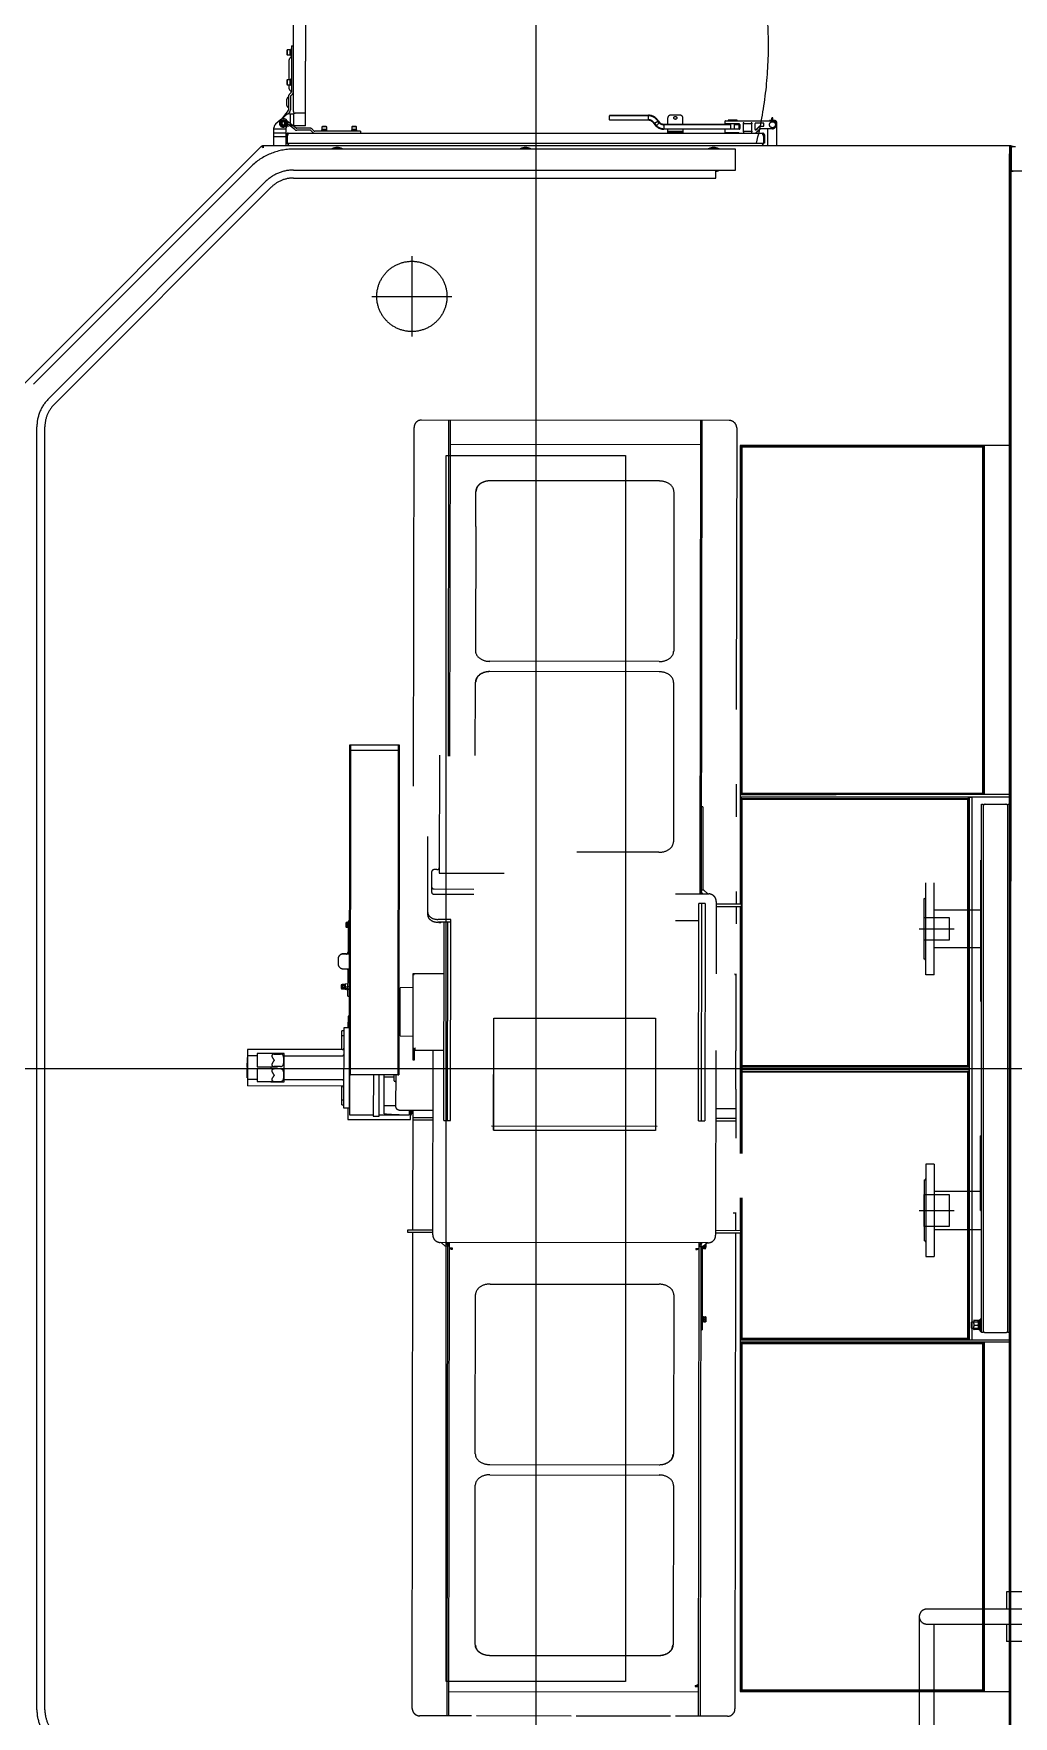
# Model space of a CAD drawing. Extents: x -681219 to -550379, y -242630 to -158199.
# Drawn here: x -584927 to -582959, y -209017 to -205640 of the extents above; entities that cross this region are included whole.
import ezdxf
from ezdxf.lldxf.tags import DXFTag

# ---------------------------------------------------------------- set-up
doc = ezdxf.new("R2010")
doc.units = 0
doc.header["$LTSCALE"] = 1000
doc.linetypes.add('DASHED2', pattern=[9.525, 6.35, -3.175])
doc.layers.get('0').update_dxf_attribs({"linetype": 'CONTINUOUS'})
doc.layers.add('center', color=253, linetype='CENTER2')
doc.layers.add('interface', color=251, linetype='DASHED2')
doc.layers.add('future', color=4, linetype='DASHED2', lineweight=0)
tags = doc.linetypes.add('CENTER2', pattern=[28.575, 19.05, -3.175, 3.175, -3.175]).pattern_tags.tags
tags[10:11] = [DXFTag(74, 4), DXFTag(75, 0), DXFTag(340, '0'), DXFTag(46, 0.0), DXFTag(50, 0.0), DXFTag(44, 0.0), DXFTag(45, 0.0)]
tags[8:9] = [DXFTag(74, 4), DXFTag(75, 0), DXFTag(340, '0'), DXFTag(46, 0.0), DXFTag(50, 0.0), DXFTag(44, 0.0), DXFTag(45, 0.0)]
tags[6:7] = [DXFTag(74, 4), DXFTag(75, 0), DXFTag(340, '0'), DXFTag(46, 0.0), DXFTag(50, 0.0), DXFTag(44, 0.0), DXFTag(45, 0.0)]
tags[4:5] = [DXFTag(74, 4), DXFTag(75, 0), DXFTag(340, '0'), DXFTag(46, 0.0), DXFTag(50, 0.0), DXFTag(44, 0.0), DXFTag(45, 0.0)]

# ---------------------------------------------------------------- blocks, each defined once
blk = doc.blocks.new('GZDH002B0002XY_A_GZDH2200×2-8_V_1', base_point=(8943.5, 57016.5))
at = {"color": 0, "linetype": 'ByBlock', "lineweight": -2}
for p, q in [((8430.5, 58919.7), (8420.8, 58911)), ((9092, 58929), (9091, 58928)), ((9091, 58920), (9091, 58928)), ((9169.4, 58928), (9091, 58928)), ((9091, 58920), (9169.4, 58920)), ((9092, 58919), (9091, 58920)), ((9092, 58929), (9169.4, 58929)), ((9169.4, 58919), (9092, 58919)), ((9169.4, 58920), (9169.4, 58928)), ((9208.5, 58911), (9208.5, 58924)), ((9233.5, 58929), (9213.5, 58929)), ((9238.5, 58911), (9238.5, 58924)), ((9324, 58918), (9418.5, 58918)), ((9329.6, 58919), (9329.6, 58918.5)), ((9347.5, 58919), (9329.6, 58919)), ((9329.6, 58918.5), (9330.1, 58918)), ((9347.5, 58918.5), (9329.6, 58918.5)), ((9346.9, 58918), (9347.5, 58918.5)), ((9347.5, 58918.5), (9347.5, 58919)), ((9422.5, 58918.5), (9414.5, 58918.5)), ((9417.4, 58920), (9417.4, 58923)), ((9417.4, 58918.5), (9417.4, 58919.9)), ((9419.6, 58920), (9419.6, 58923)), ((9419.6, 58919.9), (9419.6, 58920)), ((9419.6, 58919.9), (9419.6, 58920)), ((9419.6, 58919.9), (9419.6, 58918.5)), ((8417.5, 58868), (8417.5, 58903.6)), ((8417.5, 58902), (8441.5, 58902)), ((8417.5, 58894), (8441.5, 58894)), ((8417.5, 58886.5), (8441.5, 58886.5)), ((8434.8, 58916), (8433.1, 58913)), ((8433.1, 58913), (8434.8, 58910)), ((8436.5, 58916.5), (8433.5, 58914.7)), ((8433.5, 58914.7), (8433.5, 58911.3)), ((8433.5, 58911.3), (8436.5, 58909.6)), ((8438.2, 58916), (8434.8, 58916)), ((8434.8, 58910), (8438.2, 58910)), ((8439.5, 58914.7), (8436.5, 58916.5)), ((8436.5, 58909.6), (8439.5, 58911.3)), ((8440, 58913), (8438.2, 58916)), ((8438.2, 58910), (8440, 58913)), ((8439.5, 58911.3), (8439.5, 58914.7)), ((8441.5, 58902), (8444.8, 58909.4)), ((8441.5, 58902), (8441.5, 58868)), ((8442.5, 58889.5), (8444, 58889.5)), ((8442.5, 58873), (8442.5, 58889.5)), ((8444, 58873), (8444, 58889.5)), ((8446, 58889.5), (8444, 58889.5)), ((8444, 58889.5), (8444, 58873)), ((8462, 58903.4), (8444.7, 58916.8)), ((8459.5, 58900.3), (8445.3, 58911.2)), ((8446, 58893), (9399, 58893)), ((8446, 58889.5), (8446, 58893)), ((8490, 58903), (8463.2, 58903)), ((8490, 58899), (8463.2, 58899)), ((8495.1, 58894.8), (8491.4, 58898.4)), ((8495.1, 58894.8), (8491.4, 58898.4)), ((8497.9, 58897.6), (8494.3, 58901.3)), ((8497.9, 58897.6), (8494.3, 58901.3)), ((8591.5, 58897), (8499.3, 58897)), ((8524.6, 58898.6), (8512.6, 58898.6)), ((8512.6, 58898.6), (8512.6, 58897)), ((8514.7, 58906.2), (8513.6, 58905.6)), ((8513.6, 58905.6), (8513.6, 58900.2)), ((8523.6, 58905.6), (8513.6, 58905.6)), ((8523.6, 58900.2), (8513.6, 58900.2)), ((8514, 58900.2), (8514, 58900)), ((8522.6, 58906.2), (8514.7, 58906.2)), ((8523.6, 58905.6), (8522.6, 58906.2)), ((8523.3, 58898.6), (8523.3, 58900.2)), ((8523.6, 58900.2), (8523.6, 58905.6)), ((8524.6, 58897), (8524.6, 58898.6)), ((8572.6, 58898.6), (8572.6, 58897)), ((8584.6, 58898.6), (8572.6, 58898.6)), ((8574.7, 58906.2), (8573.6, 58905.6)), ((8573.6, 58905.6), (8573.6, 58900.2)), ((8583.6, 58905.6), (8573.6, 58905.6)), ((8583.6, 58900.2), (8573.6, 58900.2)), ((8574, 58900.2), (8574, 58900)), ((8582.6, 58906.2), (8574.7, 58906.2)), ((8583.6, 58905.6), (8582.6, 58906.2)), ((8583.3, 58898.6), (8583.3, 58900.2)), ((8583.6, 58900.2), (8583.6, 58905.6)), ((8584.6, 58897), (8584.6, 58898.6)), ((8591.5, 58897), (8591.5, 58893)), ((9181.5, 58913), (9180.7, 58912.5)), ((9185, 58907.1), (9180.7, 58912.5)), ((9181.5, 58913), (9188.5, 58917)), ((9181.5, 58913), (9185.7, 58907.8)), ((9185.7, 58907.8), (9185, 58907.1)), ((9185.7, 58907.8), (9185, 58907.1)), ((9191.1, 58913.7), (9185.7, 58907.8)), ((9191.1, 58913.7), (9188.5, 58917)), ((9189.3, 58917.5), (9191.8, 58914.4)), ((9200.6, 58910), (9200.6, 58911)), ((9200.6, 58911), (9334.5, 58911)), ((9200.6, 58910), (9200.6, 58902)), ((9334.5, 58910), (9200.6, 58910)), ((9200.6, 58902), (9334.5, 58902)), ((9200.6, 58902), (9200.6, 58901)), ((9351.5, 58901), (9200.6, 58901)), ((9208.5, 58893), (9208.5, 58901)), ((9208.5, 58896), (9238.5, 58896)), ((9209.9, 58897), (9209.9, 58896.8)), ((9209.9, 58897), (9237.1, 58897)), ((9209.9, 58896.8), (9210.7, 58896)), ((9209.9, 58896.8), (9237.1, 58896.8)), ((9220.3, 58896), (9221.1, 58896.8)), ((9221.1, 58896.8), (9221.1, 58897)), ((9225.9, 58897), (9225.9, 58896.8)), ((9225.9, 58896.8), (9226.7, 58896)), ((9236.3, 58896), (9237.1, 58896.8)), ((9237.1, 58896.8), (9237.1, 58897)), ((9238.5, 58901), (9238.5, 58893)), ((9323.5, 58912), (9323.5, 58917.5)), ((9323.5, 58894.5), (9323.5, 58900.5)), ((9351.5, 58911.5), (9324, 58911.5)), ((9348.4, 58894), (9324, 58894)), ((9334.5, 58911.5), (9334.5, 58901)), ((9342.5, 58901), (9342.5, 58911.5)), ((9342.5, 58911), (9350, 58911)), ((9351, 58910), (9342.5, 58910)), ((9342.5, 58902), (9351, 58902)), ((9351, 58910), (9350, 58911)), ((9351, 58902), (9350, 58901)), ((9351, 58910), (9351, 58902)), ((9353.5, 58903), (9353.5, 58909.5)), ((9359.5, 58913), (9359.5, 58912)), ((9359.5, 58897), (9359.5, 58896)), ((9361, 58913.5), (9360, 58913.5)), ((9360, 58911.5), (9360.5, 58911.5)), ((9360, 58895.5), (9361, 58895.5)), ((9360.5, 58912.5), (9376.5, 58912.5)), ((9360.5, 58896.5), (9360.5, 58912.5)), ((9376.5, 58896.5), (9360.5, 58896.5)), ((9377, 58913.5), (9376, 58913.5)), ((9376, 58895.5), (9377, 58895.5)), ((9376.5, 58912.5), (9376.5, 58896.5)), ((9377, 58911.5), (9377.5, 58911.5)), ((9377.5, 58911.5), (9377.5, 58913)), ((9377.5, 58896), (9377.5, 58897)), ((9383.5, 58912), (9383.5, 58900.5)), ((9400.5, 58913), (9384.5, 58913)), ((9384.8, 58893), (9392.7, 58900.9)), ((9384.8, 58893), (9392.7, 58900.9)), ((9385.2, 58899.8), (9392.2, 58906.7)), ((9393.1, 58900.6), (9385.5, 58893)), ((9392.5, 58906.4), (9385.6, 58899.4)), ((9392.9, 58907), (9400.5, 58907)), ((9418.5, 58902), (9396.6, 58902)), ((9399, 58889.5), (9399, 58893)), ((9401, 58889.5), (9399, 58889.5)), ((9401, 58889.5), (9401, 58873)), ((9402.5, 58889.5), (9401, 58889.5)), ((9401, 58873), (9401, 58889.5)), ((9401.5, 58908), (9401.5, 58912)), ((9402.5, 58889.5), (9402.5, 58873)), ((9409.5, 58868), (9409.5, 58902)), ((9427.5, 58868), (9427.5, 58913.5)), ((7893.1, 58367.4), (8393.1, 58867.4)), ((7893.8, 58368.2), (8393.1, 58867.4)), ((8395.6, 58863.4), (8392.3, 58866.7)), ((8395.6, 58863.4), (8392.3, 58866.7)), ((8394.5, 58866), (8393.1, 58867.4)), ((8393.5, 58865.5), (8394, 58866)), ((8393.7, 58865.3), (8394.5, 58866)), ((8394.5, 58868), (9897.6, 58868)), ((8394.5, 58868), (8394.5, 58866)), ((8394.5, 58866), (8395.6, 58866)), ((8395.6, 58868), (8395.6, 58863.4)), ((8442.5, 58873), (8444, 58873)), ((8444, 58873), (9401, 58873)), ((8444.8, 58871.5), (8447.5, 58868)), ((9344.6, 58861), (8456.6, 58861)), ((8539.2, 58863.4), (8549.8, 58863.4)), ((8917.2, 58863.4), (8927.8, 58863.4)), ((9295.2, 58863.4), (9305.8, 58863.4)), ((9344.6, 58819), (9344.6, 58861)), ((9400.2, 58871.5), (9397.5, 58868)), ((9402.5, 58873), (9401, 58873)), ((9894.5, 58868), (9894.5, 58266.5)), ((9894.5, 57551.5), (9894.6, 58851.5)), ((9894.6, 58851.5), (9897.6, 58851.5)), ((9897.5, 58821), (9897.5, 58862)), ((9897.6, 58816.5), (9897.6, 58868)), ((9897.6, 58862), (9897.6, 58821)), ((9900.6, 58866.5), (9906.6, 58866.5)), ((8371.1, 58825.6), (7934.9, 58389.5)), ((8371.1, 58825.6), (7934.9, 58389.5)), ((8456.6, 58819), (9344.6, 58819)), ((9304.6, 58803), (9304.6, 58819)), ((7964.6, 58359.8), (8400.8, 58795.9)), ((7964.6, 58359.8), (8400.8, 58795.9)), ((7976, 58348.5), (8412.1, 58784.6)), ((7976, 58348.5), (8412.1, 58784.6)), ((8456.6, 58803), (9304.6, 58803)), ((9897.5, 58816.5), (9894.5, 58816.5)), ((9897.4, 55966.5), (9897.6, 58816.5)), ((9897.5, 55216.5), (9897.5, 58816.5)), ((10097.6, 58816.5), (9897.6, 58816.5)), ((9331.9, 58316.5), (8713.9, 58317.4)), ((8767.9, 57642.7), (8768.9, 58317.3)), ((8770.9, 57642.7), (8771.9, 58317.3)), ((9273.9, 58316.6), (9272.5, 57366.6)), ((9276.9, 58316.6), (9275.5, 57373.8)), ((7941.5, 55729.1), (7941.5, 58303.9)), ((7957.5, 55729.1), (7957.5, 58303.9)), ((8697.8, 57582.8), (8698.8, 58302.4)), ((9346.8, 58301.5), (9346, 57736.5)), ((8771.8, 58269.3), (9273.8, 58268.6)), ((9894.5, 58266.5), (9353.5, 58266.5)), ((9353.5, 58266.5), (9353.5, 57706)), ((9355, 57617), (9355, 58263)), ((9357, 58263), (9355.6, 58264.4)), ((9357, 58263), (9355.6, 58264.4)), ((9357, 58265), (9841, 58265)), ((9357, 58263), (9357, 57617)), ((9841, 58263), (9357, 58263)), ((9842.4, 58264.4), (9841, 58263)), ((9842.4, 58264.4), (9841, 58263)), ((9841, 57569), (9841, 58263)), ((9843, 58263), (9843, 57569)), ((9844, 58266.5), (9844, 57566)), ((9894, 58266.5), (9894, 55766.5)), ((9191.7, 58195.2), (8851.7, 58195.7)), ((8822.6, 58103.6), (8822.7, 58174.3)), ((9220.7, 58173.7), (9220.2, 57853.9)), ((8822.6, 58103.6), (8822.2, 57854.5)), ((9191.1, 57812.5), (8851.1, 57813)), ((9191.2, 57832.8), (8851.2, 57833.3)), ((8821.9, 57644.6), (8822.1, 57791.6)), ((9220.1, 57791), (9219.7, 57471.2)), ((9353.5, 57706), (9353.5, 57402)), ((8569, 57003.8), (8569.9, 57665.7)), ((8569.9, 57665.7), (8571.9, 57665.7)), ((8569.9, 57644.6), (8571.9, 57644.6)), ((8571, 57003.8), (8571.9, 57665.7)), ((8571.9, 57665.4), (8571.9, 57665.4)), ((8666.9, 57665.3), (8571.9, 57665.4)), ((8571.9, 57655.2), (8666.9, 57655)), ((8666.9, 57665.6), (8666, 57003.7)), ((8666.9, 57665.6), (8668.9, 57665.6)), ((8666.9, 57665.2), (8666.9, 57665.3)), ((8666.9, 57644.5), (8668.9, 57644.5)), ((8668.9, 57665.6), (8668, 57003.7)), ((8749.9, 57644.7), (8749.6, 57408.3)), ((9355, 57569), (9355, 57617)), ((9357, 57617), (9357, 57569)), ((9345.8, 57586.5), (9345.7, 57521.5)), ((9357, 57569), (9355.6, 57567.6)), ((9357, 57569), (9546.8, 57569)), ((9546.8, 57569), (9841, 57569)), ((9842.4, 57567.6), (9841, 57569)), ((8569.8, 57561.1), (8571.8, 57561.1)), ((8666.8, 57561), (8668.8, 57561)), ((9278.8, 57541.6), (9275.8, 57541.6)), ((9278.8, 57541.6), (9278.5, 57374.1)), ((9353.5, 57566), (9546.8, 57566)), ((9457.8, 57561), (9353.5, 57561)), ((9355, 57402), (9355, 57556)), ((9355.6, 57557.4), (9357, 57556)), ((9457.8, 57567), (9357, 57567)), ((9357, 57558), (9546.8, 57558)), ((9457.8, 57556), (9357, 57556)), ((9357, 57556), (9357, 57402)), ((9841, 57567), (9457.8, 57567)), ((9894, 57561), (9457.8, 57561)), ((9811, 57556), (9457.8, 57556)), ((9894, 57566), (9546.8, 57566)), ((9546.8, 57558), (9811, 57558)), ((9812.4, 57557.4), (9811, 57556)), ((9811, 57022), (9811, 57556)), ((9813, 57556), (9813, 57022)), ((9814, 56472), (9814, 57561)), ((9814, 57561), (9819, 57561)), ((9819, 57561), (9819, 56472)), ((9838.4, 56486.5), (9838.5, 57546.5)), ((9838.5, 57546.5), (9841.5, 57546.5)), ((9841.5, 57546.5), (9841.4, 56486.5)), ((9846, 57546.5), (9887, 57546.5)), ((9891.5, 57546.5), (9897.5, 57546.5)), ((9891.5, 57536.5), (9891.5, 57546.5)), ((9891.5, 57159.6), (9891.5, 57536.5)), ((9894, 57566), (9894, 57561)), ((9897.5, 57551.5), (9894.5, 57551.5)), ((9894.5, 57172.3), (9894.5, 57546.5)), ((9894.5, 57160.8), (9894.5, 57546.5)), ((8726.4, 57324), (8726.7, 57481.8)), ((9190.6, 57450.1), (9025.4, 57450.3)), ((9836.5, 57434.5), (9836.5, 57151.5)), ((8734.5, 57369.4), (8734.6, 57411.8)), ((8744.6, 57415.4), (8739.6, 57415.4)), ((8749.6, 57408.3), (8761, 57408.3)), ((8761, 57408.3), (8871, 57408.1)), ((8871, 57408.1), (8879.6, 57408.1)), ((9353.5, 57402), (9353.5, 57346.5)), ((9355, 57346.5), (9355, 57402)), ((9357, 57402), (9357, 56972)), ((8739.5, 57376.5), (8819, 57376.4)), ((8739.5, 57365.9), (8819, 57365.8)), ((9224, 57366.7), (9290.5, 57366.6)), ((9272.5, 57373.8), (9275.5, 57373.8)), ((9280.5, 57374.1), (9275.5, 57374.1)), ((9288.9, 57366.6), (9280.5, 57374.1)), ((9345.5, 57371.5), (9345.5, 57346.5)), ((9726.5, 57204), (9726.5, 57389)), ((9743.5, 57204), (9743.5, 57389)), ((9269.9, 56911.1), (9270.5, 57347.1)), ((9283.5, 57347.1), (9270.5, 57347.1)), ((9275.9, 56911.1), (9276.5, 57347.1)), ((9283.5, 57347.1), (9282.9, 56911.1)), ((9305.5, 57351.6), (9305.3, 57206.1)), ((9305.5, 57351.7), (9305.5, 57351.7)), ((9305.5, 57351.7), (9305.5, 57351.7)), ((9305.5, 57346.6), (9355.5, 57346.5)), ((9305.5, 57341.6), (9355.5, 57341.5)), ((9345.5, 57341.5), (9345.4, 57306.5)), ((9353.5, 57341.5), (9353.5, 57276)), ((9355, 56972), (9355, 57341.5)), ((9355.5, 57346.5), (9355.5, 57341.5)), ((9723.5, 57235.5), (9723.5, 57357.5)), ((9743.5, 57334.6), (9836.5, 57334.6)), ((8562.4, 57299.6), (8562.4, 57309)), ((8565.9, 57309.4), (8562.8, 57309.4)), ((8565.9, 57309), (8562.8, 57309)), ((8565.9, 57304.1), (8562.8, 57304.1)), ((8565.9, 57299.5), (8562.8, 57299.5)), ((8565.9, 57299.5), (8565.9, 57309.4)), ((8566.4, 57311.8), (8566.3, 57250.5)), ((8569.4, 57311.8), (8566.4, 57311.8)), ((8772.4, 57315.4), (8746.4, 57315.5)), ((8772.4, 57309.8), (8746.4, 57309.8)), ((8758.9, 56911.8), (8759.4, 57309.8)), ((8765.9, 56911.8), (8766.4, 57309.8)), ((8771.9, 56911.8), (8772.4, 57315.4)), ((9223.9, 57313.2), (9270.4, 57313.1)), ((9838.5, 57301.5), (9836.5, 57301.5)), ((9353.5, 57276), (9353.5, 56846)), ((8546.3, 57236.2), (8546.3, 57226.4)), ((8563.3, 57246.2), (8556.3, 57246.2)), ((8563.3, 57246), (8556.3, 57246)), ((8563.3, 57246.2), (8563.3, 57246)), ((8563.3, 57246.2), (8563.3, 57246)), ((8565.5, 57246.4), (8566.3, 57250.5)), ((8565.5, 57246.4), (8567.7, 57246.3)), ((8566.3, 57250.5), (8569.3, 57250.5)), ((9836.5, 57258.5), (9743.5, 57258.5)), ((8556.3, 57216.4), (8563.3, 57216.4)), ((8566.3, 57212.6), (8565.5, 57216.5)), ((8566.2, 57161.4), (8566.3, 57212.6)), ((8566.3, 57212.6), (8569.3, 57212.6)), ((8697.1, 57052.9), (8697.3, 57206.9)), ((8697.3, 57206.9), (8699.3, 57206.9)), ((8697.3, 57204.9), (8699.3, 57204.9)), ((8699.3, 57206.9), (8759.3, 57206.8)), ((8699.3, 57204.9), (8699.3, 57206.9)), ((8699.3, 57206.6), (8699.3, 57206.9)), ((9343.3, 57205.7), (9343.3, 57206)), ((9345.3, 57204), (9343.3, 57204)), ((9345.3, 57206), (9345.1, 57052)), ((9743.5, 57204), (9726.5, 57204)), ((8552.2, 57183.7), (8552.2, 57181.2)), ((8552.2, 57179.5), (8552.2, 57177)), ((8558.2, 57182.6), (8555.9, 57182.8)), ((8555.9, 57180.4), (8558.2, 57180.5)), ((8560.7, 57185.4), (8560.2, 57184.8)), ((8560.2, 57184.8), (8560.2, 57180.9)), ((8560.2, 57176.2), (8560.2, 57175.8)), ((8560.2, 57175.8), (8560.7, 57175.3)), ((8565.8, 57186.3), (8560.7, 57185.4)), ((8560.7, 57185.4), (8560.7, 57180.9)), ((8560.7, 57175.3), (8560.7, 57176.3)), ((8560.7, 57175.3), (8565.7, 57174.4)), ((8565.7, 57180.2), (8561.5, 57179)), ((8561.5, 57176.5), (8565.7, 57177.8)), ((8565.7, 57181.4), (8565.8, 57186.3)), ((8565.8, 57180.3), (8565.7, 57180.2)), ((8565.7, 57177.8), (8565.8, 57177.8)), ((8565.7, 57177.1), (8565.7, 57174.4)), ((8565.8, 57182.9), (8566.2, 57182.5)), ((8566.2, 57180.5), (8565.8, 57180.4)), ((8566.2, 57180.2), (8565.8, 57180.3)), ((8565.8, 57177.8), (8566.2, 57178.2)), ((8671.1, 57082), (8671.2, 57178)), ((8697.2, 57178.8), (8671.2, 57178)), ((8566.2, 57161.4), (8569.2, 57161.4)), ((8671.2, 57161.4), (8668.2, 57161.4)), ((9836.5, 57151.5), (9838.5, 57151.5)), ((9891.4, 56486.5), (9891.5, 57159.6)), ((9894.4, 56486.5), (9894.5, 57160.8)), ((8557.7, 57097.6), (8557.5, 56937.6)), ((8569.1, 57097.6), (8557.7, 57097.6)), ((8566.3, 57121.1), (8566.2, 57097.6)), ((8569.2, 57121.1), (8566.3, 57121.1)), ((8668.1, 57098.6), (8670.3, 57098.6)), ((8858.7, 56892.6), (8859, 57117.6)), ((8557.7, 57092.1), (8553.7, 57092.1)), ((8553.7, 57054.1), (8553.7, 57092.1)), ((8557.7, 57081.5), (8553.7, 57081.5)), ((8569.1, 57084.7), (8571.1, 57084.7)), ((8666.1, 57084.5), (8668.1, 57084.5)), ((8671.1, 57082), (8697.1, 57081.1)), ((8363.5, 57038.4), (8364.5, 57038.4)), ((8363.5, 57038.4), (8363.5, 57028.8)), ((8363.5, 57038.1), (8364.5, 57038.1)), ((8363.5, 57029.2), (8364.5, 57029.2)), ((8363.5, 57028.8), (8364.5, 57028.8)), ((8363.5, 57027.9), (8364.5, 57027.9)), ((8363.5, 57019.5), (8363.5, 57027.9)), ((8364.6, 57054.4), (8364.5, 56981.4)), ((8384, 57041.9), (8364.5, 57041.9)), ((8554.7, 57054.1), (8364.6, 57054.4)), ((8438, 57046.3), (8384, 57046.4)), ((8384, 57046.4), (8384, 57019.4)), ((8418, 57045.3), (8431, 57045.3)), ((8424.5, 57045.3), (8424.5, 57046.3)), ((8437, 57039.3), (8437, 57026.3)), ((8438, 56989.3), (8438, 57046.3)), ((8438, 57041.8), (8554.6, 57041.6)), ((8697, 57032.9), (8697.1, 57052.9)), ((8699, 57032.9), (8697, 57032.9)), ((8697.1, 57054.9), (8699.1, 57054.9)), ((8697.1, 57052.9), (8699.1, 57052.9)), ((8699.1, 57054.9), (8699, 57032.9)), ((8699.1, 57053.3), (8699.1, 57052.9)), ((8699.1, 57052.9), (8759.1, 57052.8)), ((8701.7, 57057.5), (8699.7, 57055.6)), ((8699.7, 57055.6), (8701.7, 57057.5)), ((8736.5, 56682.4), (8737.1, 57052.9)), ((9305.1, 57052.1), (9304.5, 56681.6)), ((9344.9, 56974.6), (9345, 57052)), ((8364.5, 57019.5), (8363.5, 57019.5)), ((8364.5, 57018.6), (8363.5, 57018.6)), ((8363.5, 56997.5), (8363.5, 57018.6)), ((8364.5, 57014.1), (8363.5, 57014.1)), ((8364.5, 57012.4), (8363.5, 57012.4)), ((8364.5, 57009.7), (8363.5, 57009.7)), ((8363.5, 57006.5), (8364.5, 57006.5)), ((8364.5, 57003.7), (8363.5, 57003.7)), ((8364.5, 57002), (8363.5, 57002)), ((8364.5, 56997.5), (8363.5, 56997.5)), ((8384, 56993.9), (8364.5, 56993.9)), ((8384, 57019.4), (8424.5, 57019.3)), ((8384, 57015.4), (8384, 56990.4)), ((8431, 57015.3), (8384, 57015.4)), ((8411, 57019.3), (8411, 57015.3)), ((8431, 57020.3), (8418, 57020.3)), ((8424.5, 57020.3), (8424.5, 57019.3)), ((8437, 57009.3), (8437, 56996.3)), ((8554.6, 56993.6), (8438, 56993.8)), ((8569, 57003.8), (8568.9, 56937.6)), ((8569, 56937.6), (8569.1, 57003.8)), ((8569, 57003.8), (8571, 57003.8)), ((8569.1, 57003.8), (8569, 56923.6)), ((8571, 57004.1), (8666, 57004)), ((8617.1, 57004.1), (8617, 56920.5)), ((8629, 56920.5), (8629.1, 57004)), ((8639, 56925.5), (8639.1, 57004)), ((8658.1, 56998.9), (8639.1, 56998.9)), ((8658.1, 57004), (8658.1, 56993.5)), ((8662, 57004), (8661.9, 56939.7)), ((8666, 57003.7), (8668, 57003.7)), ((9357, 57022), (9811, 57022)), ((9811, 57020), (9357, 57020)), ((9814, 57019), (9357, 57019)), ((9814, 57014), (9357, 57014)), ((9357, 57011), (9811, 57011)), ((9811, 57009), (9357, 57009)), ((9811, 57022), (9812.4, 57020.6)), ((9811, 57022), (9812.4, 57020.6)), ((9812.4, 57010.4), (9811, 57009)), ((9811, 56475), (9811, 57009)), ((9813, 57009), (9813, 56475)), ((8554.6, 56981.1), (8364.5, 56981.4)), ((8384, 56990.4), (8431, 56990.3)), ((8411, 56990.3), (8411, 56989.3)), ((8411, 56989.3), (8438, 56989.3)), ((8553.5, 56943.1), (8553.6, 56981.1)), ((8661.1, 56990.5), (8662, 56990.5)), ((9344.9, 56974.6), (9344.8, 56876.5)), ((9355, 56846), (9355, 56972)), ((9357, 56972), (9357, 56846)), ((8553.5, 56953.7), (8557.5, 56953.7)), ((8553.5, 56943.1), (8557.5, 56943.1)), ((8557.5, 56937.6), (8568.9, 56937.6)), ((8566, 56937.6), (8566, 56914.1)), ((8569, 56937.6), (8569, 56937.6)), ((8661.9, 56941.6), (8639, 56941.6)), ((8671.9, 56932.6), (8736.9, 56932.5)), ((8689, 56932.6), (8689, 56923.4)), ((8692, 56913.9), (8692, 56932.6)), ((8694, 56932.6), (8694, 56925.4)), ((8696.5, 56692.4), (8696.9, 56932.6)), ((9344.9, 56935.4), (9304.9, 56935.4)), ((8566, 56914.1), (8692, 56913.9)), ((8569, 56923.6), (8617, 56923.5)), ((8617, 56920.5), (8629, 56920.5)), ((8629, 56923.5), (8689, 56923.4)), ((8736.9, 56917.4), (8696.9, 56917.4)), ((8736.9, 56912.4), (8696.9, 56912.4)), ((8758.9, 56911.8), (8771.9, 56911.8)), ((9187.3, 56899.9), (8854.3, 56900.3)), ((9183.7, 56892.2), (8858.7, 56892.6)), ((9269.9, 56911.1), (9282.9, 56911.1)), ((9304.9, 56916.6), (9344.9, 56916.5)), ((9304.9, 56911.6), (9344.9, 56911.5)), ((9836.5, 56731.5), (9836.5, 56881.5)), ((9838.5, 56881.5), (9836.5, 56881.5)), ((9723.5, 56792.5), (9723.5, 56670.5)), ((9726.5, 56824), (9726.5, 56639)), ((9743.5, 56824), (9726.5, 56824)), ((9743.5, 56824), (9743.5, 56639)), ((9836.5, 56769.6), (9743.5, 56769.6)), ((9339.6, 56726.5), (9345.6, 56726.5)), ((9344.6, 56726.5), (9344.5, 56691.5)), ((9353.5, 56757), (9353.5, 56691.5)), ((9355, 56475), (9355, 56757)), ((9357, 56757), (9357, 56475)), ((9836.5, 56731.5), (9838.5, 56731.5)), ((8686.5, 56687.4), (8686.5, 56692.4)), ((8686.5, 56692.4), (8736.5, 56692.4)), ((9304.5, 56691.6), (9354.5, 56691.5)), ((9354.5, 56691.5), (9354.5, 56686.5)), ((9743.5, 56693.5), (9836.5, 56693.5)), ((8736.5, 56687.4), (8686.5, 56687.4)), ((8695.2, 55732.4), (8696.5, 56687.4)), ((8736.5, 56682.3), (8736.5, 56682.3)), ((8736.5, 56682.3), (8736.5, 56682.3)), ((8736.5, 56682.3), (8736.5, 56682.3)), ((9289.5, 56666.6), (8751.5, 56667.3)), ((8761.5, 56659.8), (8753.1, 56667.3)), ((8766.5, 56659.8), (8761.5, 56659.8)), ((8765.1, 55717.3), (8766.5, 56660.1)), ((8769.5, 56660.1), (8766.5, 56660.1)), ((8769.5, 56667.3), (8768.1, 55717.3)), ((8776.3, 56655.9), (8769.5, 56655.9)), ((8776.3, 56653.7), (8776.3, 56655.9)), ((9270.1, 55716.6), (9271.5, 56666.6)), ((9271.5, 56659.4), (9274.5, 56659.4)), ((9274.5, 56666.6), (9273.1, 55716.6)), ((9279.5, 56659.1), (9274.5, 56659.1)), ((9277.5, 56659.1), (9277.3, 56491.6)), ((9279.1, 56659.1), (9279.1, 56654.2)), ((9287.9, 56666.6), (9279.5, 56659.1)), ((9280.7, 56660.2), (9280.7, 56655.5)), ((9281.2, 56660.6), (9281.2, 56655.4)), ((9281.2, 56660.2), (9284.3, 56660.2)), ((9284.7, 56663.7), (9284.7, 56657.8)), ((9304.5, 56686.6), (9354.5, 56686.5)), ((9304.5, 56681.5), (9304.5, 56681.5)), ((9304.5, 56681.5), (9304.5, 56681.5)), ((9304.5, 56681.5), (9304.5, 56681.5)), ((9344.5, 56686.5), (9343.2, 55731.5)), ((9353.5, 56686.5), (9353.5, 55766.5)), ((9264.7, 56655.2), (9264.7, 56653)), ((9264.7, 56655.2), (9271.5, 56655.2)), ((9277.5, 56654.2), (9279.1, 56654.2)), ((9279.1, 56655.6), (9280.7, 56655.5)), ((9280.7, 56655.7), (9281.2, 56655.7)), ((9281.2, 56655.4), (9284.3, 56655.4)), ((9281.2, 56655.4), (9281.2, 56655.4)), ((9281.2, 56655.4), (9281.2, 56655.4)), ((9281.2, 56655.4), (9284.3, 56655.4)), ((9284.3, 56655.4), (9284.7, 56655.4)), ((9726.5, 56639), (9743.5, 56639)), ((8821.9, 56242.9), (8822.4, 56562.7)), ((8851.4, 56583.8), (9191.4, 56583.3)), ((9220.4, 56562.2), (9219.9, 56242.3)), ((9274.3, 56491.6), (9277.3, 56491.6)), ((9278.9, 56519), (9277.3, 56519)), ((9277.3, 56507), (9278.9, 56507)), ((9278.9, 56519), (9278.9, 56507)), ((9280.5, 56517.6), (9278.9, 56517.6)), ((9278.9, 56508.3), (9280.5, 56508.3)), ((9280.5, 56517.6), (9280.5, 56508.3)), ((9281, 56517.4), (9280.5, 56517.4)), ((9280.5, 56508.5), (9281, 56508.5)), ((9281, 56517.8), (9284.1, 56517.8)), ((9281, 56517.8), (9284.1, 56517.8)), ((9281, 56517.8), (9281, 56517.8)), ((9281, 56517.8), (9281, 56517.8)), ((9281, 56517.8), (9281, 56508.2)), ((9281, 56517.8), (9281, 56517.8)), ((9281, 56513), (9284.1, 56513)), ((9281, 56508.2), (9284, 56508.2)), ((9284.5, 56508.2), (9284, 56508.2)), ((9284.5, 56517.8), (9284.1, 56517.8)), ((9284.5, 56517.8), (9284.5, 56508.2)), ((9818, 56507.5), (9817.4, 56506.9)), ((9817.4, 56506.9), (9817.4, 56496.1)), ((9817.4, 56496.1), (9818, 56495.5)), ((9817.4, 56496.1), (9818, 56495.5)), ((9832.8, 56507.5), (9818, 56507.5)), ((9818, 56507.5), (9818, 56495.5)), ((9818, 56495.5), (9832.8, 56495.5)), ((9822, 56493.2), (9822.4, 56492.5)), ((9832.4, 56492.5), (9822.4, 56492.5)), ((9832.4, 56510.5), (9822.5, 56510.5)), ((9823.3, 56501.5), (9831.6, 56501.5)), ((9832.8, 56509.8), (9832.4, 56510.5)), ((9832.8, 56510.7), (9832.8, 56492.3)), ((9835.9, 56510.7), (9832.8, 56510.7)), ((9832.8, 56492.3), (9835.9, 56492.3)), ((9838.4, 56513.5), (9835.9, 56513.5)), ((9835.9, 56489.5), (9835.9, 56513.5)), ((9835.9, 56489.5), (9838.4, 56489.5)), ((9353.5, 56472), (9894, 56472)), ((9894, 56467), (9353.5, 56467)), ((9355, 55769.5), (9355, 56463.5)), ((9357, 56475), (9355.6, 56473.6)), ((9357, 56475), (9355.6, 56473.6)), ((9355.6, 56464.9), (9357, 56463.5)), ((9357, 56475), (9811, 56475)), ((9811, 56473), (9357, 56473)), ((9357, 56465.5), (9841, 56465.5)), ((9841, 56463.5), (9357, 56463.5)), ((9357, 56463.5), (9357, 55769.5)), ((9811, 56475), (9812.4, 56473.6)), ((9811, 56475), (9812.4, 56473.6)), ((9841.4, 56486.5), (9838.4, 56486.5)), ((9842.4, 56464.9), (9841, 56463.5)), ((9841, 55769.5), (9841, 56463.5)), ((9843, 56463.5), (9843, 55769.5)), ((9844, 56467), (9844, 55766.5)), ((9845.9, 56486.5), (9886.9, 56486.5)), ((9897.4, 56486.5), (9891.4, 56486.5)), ((9894, 56472), (9894, 56467)), ((9894.4, 56481.5), (9897.4, 56481.5)), ((9894.4, 55966.5), (9894.4, 56481.5)), ((8850.9, 56221.4), (9190.9, 56220.9)), ((8850.8, 56201.1), (9190.8, 56200.6)), ((8821.3, 55860.2), (8821.8, 56180)), ((9219.8, 56179.4), (9219.3, 55859.6)), ((9888.4, 55966.5), (9888.4, 55931.5)), ((9935.4, 55966.5), (9888.4, 55966.5)), ((9713.4, 55916.5), (9713.4, 55416.5)), ((9920.4, 55931.5), (9728.4, 55931.5)), ((9728.4, 55901.5), (9920.4, 55901.5)), ((9743.4, 55431.5), (9743.4, 55901.5)), ((9888.4, 55901.5), (9888.4, 55866.5)), ((9935.4, 55866.5), (9888.4, 55866.5)), ((9894.4, 55466.5), (9894.4, 55866.5)), ((9897.4, 55466.5), (9897.4, 55866.5)), ((8850.3, 55838.7), (9190.3, 55838.2)), ((9263.4, 55778.2), (9263.4, 55776)), ((9263.4, 55778.1), (9270.2, 55778.1)), ((9270.2, 55764.6), (8768.2, 55765.3)), ((9263.4, 55776), (9270.2, 55776)), ((9353.5, 55766.5), (9894.5, 55766.5)), ((9357, 55769.5), (9355.6, 55768.1)), ((9357, 55769.5), (9841, 55769.5)), ((9841, 55767.5), (9357, 55767.5)), ((9841, 55769.5), (9842.4, 55768.1)), ((9894.5, 55766.5), (9894.5, 55165)), ((8814.1, 55717.3), (8710.1, 55717.4)), ((9014.1, 55717), (8824.1, 55717.2)), ((9214.1, 55716.7), (9024.1, 55717)), ((9328.1, 55716.5), (9224.1, 55716.7))]:
    blk.add_line(p, q, dxfattribs=at)
for centre, radius in [((8436.5, 58913), 6.5), ((8436.5, 58913), 5.11), ((9223.5, 58923.8), 3), ((9418.5, 58910), 6)]:
    blk.add_circle(centre, radius, dxfattribs=at)
for centre, radius, start, end in [((8436.5, 58913), 9, 336.2981, 132.0074), ((9169.4, 58906), 23, 29.9999, 89.9908), ((9169.4, 58906), 22, 30, 89.9998), ((9169.4, 58906), 14, 29.9985, 90.0028), ((9169.4, 58906), 13, 30.0011, 89.9766), ((9213.5, 58924), 5, 90, 180), ((9233.5, 58924), 5, 0, 90), ((9324, 58917.5), 0.5, 90, 180), ((9414.5, 58913.5), 5, 90, 115.8419), ((9418.5, 58923), 1.1, 0, 180), ((9418.5, 58910), 8, 270, 90), ((9422.5, 58913.5), 5, 0, 90), ((8427.5, 58903.6), 10, 132.0074, 180), ((8446, 58889.5), 3.5, 90, 180), ((8446, 58889.5), 2, 90, 180), ((8448, 58886.5), 4, 131.4096, 180), ((8463.2, 58905), 6, 232.2731, 270), ((8463.2, 58905), 2, 232.2731, 270), ((8490, 58897), 6, 45, 90), ((8490, 58897), 2, 45, 90), ((8499.3, 58899), 6, 225, 270), ((8499.3, 58899), 2, 225, 270), ((8518.6, 58900), 4.65, 177.1116, 197.0793), ((8518.6, 58898.9), 4.65, 162.9207, 182.8884), ((8578.6, 58898.9), 4.65, 162.9207, 182.8884), ((8578.6, 58900), 4.65, 177.1116, 197.0793), ((9200.6, 58924), 23, 227.4005, 270.012), ((9200.6, 58924), 22, 227.3819, 270), ((9200.6, 58924), 14, 227.3677, 270.0051), ((9200.6, 58924), 13, 227.4142, 269.9999), ((9324, 58912), 0.5, 180, 270), ((9324, 58900.5), 0.5, 90, 180), ((9324, 58894.5), 0.5, 180, 270), ((9348.4, 58889), 5, 53.1301, 90), ((9351.5, 58909.5), 2, 0, 90), ((9351.5, 58903), 2, 270, 0), ((9360, 58913), 0.5, 90, 180), ((9360, 58912), 0.5, 180, 270), ((9360, 58897), 0.5, 90, 180), ((9360, 58896), 0.5, 180, 270), ((9360, 58898), 0.5, 270, 0), ((9361, 58913), 0.5, 0, 90), ((9361, 58896), 0.5, 270, 0), ((9362, 58913), 0.5, 180, 270), ((9362, 58896), 0.5, 90, 180), ((9375, 58913), 0.5, 270, 0), ((9375, 58896), 0.5, 0, 90), ((9376, 58913), 0.5, 90, 180), ((9376, 58896), 0.5, 180, 270), ((9377, 58911), 0.5, 90, 180), ((9377, 58898), 0.5, 180, 270), ((9377, 58913), 0.5, 0, 90), ((9377, 58897), 0.5, 0, 90), ((9377, 58896), 0.5, 270, 0), ((9384.5, 58912), 1, 90, 180), ((9384.5, 58900.5), 1, 180, 315), ((9392.9, 58906), 1, 90, 135), ((9396.6, 58897), 5, 90, 135), ((9399, 58889.5), 3.5, 0, 90), ((9399, 58889.5), 2, 0, 90), ((9397, 58886.5), 4, 0, 48.5904), ((9400.5, 58912), 1, 0, 90), ((9400.5, 58908), 1, 270, 0), ((9418.5, 58910), 7.5, 270, 90), ((8456.6, 58740), 121, 90, 135), ((8448, 58874), 4, 180, 217.2538), ((8544.5, 58840), 24, 102.8386, 118.955), ((8544.5, 58847), 17.3, 72.0493, 107.9507), ((8544.5, 58840), 24, 61.045, 77.1614), ((8922.5, 58840), 24, 102.8386, 118.955), ((8922.5, 58847), 17.3, 72.0493, 107.9507), ((8922.5, 58840), 24, 61.045, 77.1614), ((9300.5, 58840), 24, 102.8386, 118.955), ((9300.5, 58847), 17.3, 72.0493, 107.9507), ((9300.5, 58840), 24, 61.045, 77.1614), ((9397, 58874), 4, 322.7462, 0), ((9893, 58862), 4.5, 0, 70.7357), ((9902.1, 58862), 4.5, 89.996, 179.996), ((8456.6, 58740), 79, 90, 135), ((9300.5, 58840), 24, 279.8767, 298.955), ((9893, 58821), 4.5, 289.2643, 0), ((9902.1, 58821), 4.5, 179.996, 269.996), ((8456.6, 58740), 63, 90, 135), ((8020.5, 58303.9), 79, 135, 180), ((8020.5, 58303.9), 63, 135, 180), ((8713.8, 58302.4), 15, 89.9181, 179.9181), ((9331.8, 58301.5), 15, 359.9181, 89.9181), ((9357, 58263), 2, 90, 180), ((9841, 58263), 2, 0, 90), ((9357, 57569), 2, 180, 270), ((9841, 57569), 2, 270, 360), ((9357, 57556), 2, 90, 180), ((9811, 57556), 2, 0, 90), ((9846, 57542), 4.5, 89.996, 179.996), ((9887, 57542), 4.5, 359.996, 89.996), ((9290.5, 57351.6), 15, 359.9181, 89.9181), ((9723.5, 57360.5), 3, 270.004, 0.004), ((8569.8, 57306.5), 7.42, 160.4461, 199.3918), ((8568.9, 57301.8), 6.45, 159.008, 200.8265), ((8750.4, 57317.3), 8, 250.2892, 289.5471), ((8561.9, 57270.4), 24.3, 273.4554, 278.6531), ((8561.8, 57303.1), 57.1, 271.573, 275.9778), ((8562.3, 57250.8), 7.05, 320.2482, 357.4483), ((9723.5, 57232.5), 3, 0.004, 90.004), ((8566.8, 57307.7), 91.3, 267.7941, 270.5439), ((8563.3, 57212.3), 5.95, 3.5276, 43.3661), ((8558.3, 57185.3), 4.75, 268.8329, 308.3983), ((8605.4, 55892.9), 1290.5, 92.0046, 92.063), ((8580.1, 57181.6), 14.4, 180.5545, 185.1383), ((8523.2, 57104.4), 127.3, 210.7457, 214.2188), ((8523, 56961), 127.3, 145.6175, 149.0906), ((8418, 57039.3), 6, 89.9181, 127.9661), ((8431, 57039.3), 6, 359.9181, 89.9181), ((8554.6, 57044.6), 3, 269.9181, 359.9181), ((8554.7, 57057.1), 3, 269.9181, 359.9181), ((8418, 57009.3), 6, 89.9181, 135.7968), ((8505.5, 57065.3), 107.5, 211.3702, 215.5268), ((8505.3, 56940.1), 107.5, 144.3095, 148.4661), ((8418, 57026.3), 6, 231.8702, 269.9181), ((8431, 57026.3), 6, 269.9181, 359.9181), ((8431, 57009.3), 6, 359.9181, 89.9181), ((8431, 56996.3), 6, 269.9181, 359.9181), ((8554.6, 56990.6), 3, 359.9181, 89.9181), ((8661.1, 56993.5), 3, 179.9181, 269.9181), ((9811, 57022), 2, 270, 360), ((9811, 57009), 2, 0, 90), ((8418, 56996.3), 6, 224.0394, 269.9181), ((8554.5, 56978.1), 3, 359.9181, 89.9181), ((8692, 56925.4), 2, 269.9181, 359.9181), ((9723.5, 56795.5), 3, 269.996, 359.996), ((8751.5, 56682.3), 15, 179.9181, 269.9181), ((9277.7, 56662.6), 6.95, 339.7926, 8.3466), ((9277.2, 56657.7), 7.49, 0.7145, 19.379), ((9277.2, 56657.9), 7.49, 340.4502, 359.1288), ((9289.5, 56681.6), 15, 269.9181, 359.9181), ((9723.5, 56667.5), 3, 359.996, 89.996), ((9277.5, 56510.6), 6.95, 339.7908, 20.0438), ((9277, 56515.3), 7.49, 0.7075, 19.3861), ((9277, 56515.5), 7.49, 340.4573, 359.1218), ((9835.6, 56506), 13.1, 159.9121, 173.3348), ((9835.6, 56506), 13.1, 159.912, 200.0815), ((9835.6, 56497), 13.1, 159.9104, 200.0798), ((9835.6, 56497), 13.1, 186.6252, 200.0799), ((9819.3, 56506), 13.1, 339.9104, 20.0798), ((9819.3, 56506), 13.1, 6.6252, 20.0799), ((9819.3, 56497), 13.1, 339.912, 20.0815), ((9819.3, 56497), 13.1, 339.9121, 353.3348), ((9845.9, 56491), 4.5, 179.996, 269.996), ((9886.9, 56491), 4.5, 269.996, 359.996), ((9357, 56475), 2, 180, 270), ((9357, 56463.5), 2, 90, 180), ((9811, 56475), 2, 270, 360), ((9841, 56463.5), 2, 0, 90), ((9728.4, 55916.5), 15, 89.996, 269.996), ((9357, 55769.5), 2, 180, 270), ((9841, 55769.5), 2, 270, 360), ((8020.5, 55729.1), 79, 180, 225), ((8020.5, 55729.1), 63, 180, 225), ((8710.2, 55732.4), 15, 179.9181, 269.9181), ((9328.2, 55731.5), 15, 269.9181, 359.9181)]:
    blk.add_arc(centre, radius, start, end, dxfattribs=at)
for centre, major_axis, ratio, start_param, end_param in [((9900.6, 58860.5), (0, -6), 0.5, 3.141593, 4.712389), ((9900.6, 58822.5), (0, -6), 0.5, 4.712389, 6.283185), ((8851.7, 58174.3), (-29, 0), 0.728969, 4.712389, 6.283185), ((8851.7, 58175), (28, 0), 0.728969, 1.570796, 3.141593), ((9191.7, 58173.8), (-29, 0), 0.728969, 3.141593, 4.712389), ((8851.2, 57854.4), (29, 0), 0.728969, 3.141593, 4.712389), ((9191.2, 57853.9), (29, 0), 0.728969, 4.712389, 6.283185), ((8851.1, 57791.6), (-29, 0), 0.728969, 4.712389, 6.283185), ((8851.1, 57792.2), (28, 0), 0.728969, 1.570796, 3.141593), ((9191.1, 57791.1), (-29, 0), 0.728969, 3.141593, 4.712389), ((9190.7, 57471.2), (29, 0), 0.728969, 4.712389, 6.283185), ((8739.6, 57411.8), (5, -0.01), 0.707107, 1.570796, 3.141593), ((8744.6, 57418.9), (5, -0.01), 0.707107, 4.712389, 6.283185), ((8739.5, 57380), (-5, 0.01), 0.707107, 0, 1.570796), ((8739.5, 57369.4), (5, -0.01), 0.707107, 3.141593, 4.712389), ((9279.3, 57373.8), (0.01, 7.24), 0.938947, 1.570796, 3.141593), ((9279.3, 57373.8), (0.01, 7.24), 0.524706, 1.570796, 3.141593), ((8746.4, 57329.6), (-20, 0), 0.707107, 0, 1.570796), ((8746.4, 57324), (20, 0), 0.707107, 3.141593, 4.712389), ((8556.3, 57236.2), (-10, 0.01), 0.998014, 4.712389, 6.283185), ((8556.3, 57236), (10, -0.01), 0.998014, 1.570796, 3.141593), ((8556.3, 57226.4), (-10, 0.01), 0.998014, 0, 1.570796), ((8557.2, 57183.7), (5, -0.01), 0.191845, 0.927295, 4.446309), ((8557.2, 57181.2), (5, -0.01), 0.191845, 3.141593, 4.312409), ((8557.2, 57179.5), (5, -0.01), 0.191845, 1.836876, 5.726586), ((8557.2, 57177), (5, -0.01), 0.191845, 3.141593, 5.726586), ((8607.5, 57181.8), (-47.2, -2.5), 0.211033, -0.223127, -0.156199), ((8671.9, 56939.7), (-10, 0.01), 0.707107, 0, 1.570796), ((8733.5, 57017.4), (-208.3, -29.5), 0.427925, 1.040217, 1.247775), ((8762.7, 56660.1), (-0.01, -7.24), 0.524706, 1.570796, 3.141593), ((8762.7, 56660.1), (-0.01, -7.24), 0.938947, 1.570796, 3.141593), ((8776.3, 56658.3), (-6.8, 0.01), 0.684547, 0.55883, 1.570796), ((8776.3, 56658.3), (-3.8, 0.01), 0.684547, 1.249319, 1.570796), ((9278.3, 56659.3), (0.01, 7.24), 0.938947, 0, 1.570796), ((9278.3, 56659.3), (0.01, 7.24), 0.524706, 0, 1.570796), ((9264.7, 56657.6), (6.8, -0.01), 0.684547, 4.712389, 5.724355), ((9264.7, 56657.6), (3.8, -0.01), 0.684547, 4.712389, 5.033867), ((8851.4, 56562.7), (-29, 0), 0.728969, 4.712389, 6.283185), ((9191.4, 56562.2), (-29, 0), 0.728969, 3.141593, 4.712389), ((8850.9, 56242.8), (29, 0), 0.728969, 3.141593, 4.712389), ((9190.9, 56242.4), (29, 0), 0.728969, 4.712389, 6.283185), ((9190.9, 56241.7), (-28, 0), 0.728969, 1.570796, 3.141593), ((8850.8, 56180), (-29, 0), 0.728969, 4.712389, 6.283185), ((9190.8, 56179.5), (-29, 0), 0.728969, 3.141593, 4.712389), ((8850.3, 55860.1), (29, 0), 0.728969, 3.141593, 4.712389), ((8850.3, 55859.4), (-28, 0), 0.728969, 0, 1.570796), ((9190.3, 55859.6), (29, 0), 0.728969, 4.712389, 6.283185), ((9190.3, 55859), (-28, 0), 0.728969, 1.570796, 3.141593), ((9263.4, 55782.9), (6.8, -0.01), 0.684547, 4.712389, 6.283185)]:
    blk.add_ellipse(centre, major_axis=major_axis, ratio=ratio, start_param=start_param, end_param=end_param, dxfattribs=at)
for points, knots in [([(9417.4, 58920), (9417.4, 58920), (9417.4, 58920), (9417.4, 58919.9), (9417.4, 58919.9), (9417.4, 58919.9)], [0, 0, 0, 0, 0.5, 0.5, 1, 1, 1, 1]), ([(9419.6, 58919.9), (9419.6, 58919.7), (9419.5, 58919.5), (9419.1, 58919.2), (9418.8, 58919.2), (9418.2, 58919.2), (9417.9, 58919.2), (9417.5, 58919.5), (9417.4, 58919.7), (9417.4, 58919.9)], [0, 0, 0, 0, 0.25, 0.25, 0.5, 0.5, 0.75, 0.75, 1, 1, 1, 1]), ([(8562.8, 57309.4), (8562.7, 57309.3), (8562.6, 57309.3), (8562.5, 57309.2), (8562.4, 57309.2), (8562.4, 57309.2)], [0, 0, 0, 0, 0.5, 0.5, 1, 1, 1, 1]), ([(8562.4, 57309.2), (8562.4, 57309.2), (8562.5, 57309.1), (8562.6, 57309.1), (8562.7, 57309), (8562.8, 57309)], [0, 0, 0, 0, 0.5, 0.5, 1, 1, 1, 1]), ([(8560.3, 57182.8), (8560.1, 57182.8), (8560, 57182.8), (8559.6, 57182.7), (8559.3, 57182.7), (8558.8, 57182.6), (8558.5, 57182.6), (8558.2, 57182.6)], [0.3686294, 0.3686294, 0.3686294, 0.3686294, 0.5, 0.5, 0.75, 0.75, 1, 1, 1, 1]), ([(8565.7, 57177.1), (8565.7, 57177.2), (8565.7, 57177.2), (8565.7, 57177.3), (8565.7, 57177.4), (8565.8, 57177.5), (8565.8, 57177.6), (8565.8, 57177.6), (8565.8, 57177.7), (8565.8, 57177.8), (8565.8, 57177.8), (8565.8, 57177.8), (8565.8, 57177.8), (8565.8, 57177.8)], [0, 0, 0, 0, 0.071115, 0.146115, 0.225028, 0.307882, 0.3947, 0.485504, 0.580315, 0.679152, 0.782034, 0.888978, 1, 1, 1, 1]), ([(8414.3, 57044), (8414, 57043.8), (8413.8, 57043.5), (8413.5, 57043), (8413.4, 57042.8), (8413.3, 57042.4), (8413.3, 57042.2), (8413.2, 57041.8), (8413.2, 57041.6), (8413.2, 57041.1), (8413.3, 57040.9), (8413.4, 57040.2), (8413.6, 57039.8), (8413.9, 57039.3)], [0, 0, 0, 0, 0.25, 0.25, 0.375, 0.375, 0.5, 0.5, 0.625, 0.625, 0.75, 0.75, 1, 1, 1, 1]), ([(8699.7, 57055.6), (8699.5, 57055.8), (8699.2, 57056), (8698.7, 57056.3), (8698.4, 57056.3), (8697.9, 57056.2), (8697.7, 57056), (8697.5, 57055.6), (8697.4, 57055.3), (8697.4, 57054.9)], [0, 0, 0, 0, 0.25, 0.25, 0.5, 0.5, 0.75, 0.75, 1, 1, 1, 1]), ([(8699.7, 57055.6), (8700, 57055.4), (8700.2, 57055.1), (8700.4, 57054.5), (8700.4, 57054.3), (8700.3, 57053.8), (8700.2, 57053.6), (8699.7, 57053.3), (8699.4, 57053.3), (8699.1, 57053.3)], [0, 0, 0, 0, 0.25, 0.25, 0.5, 0.5, 0.75, 0.75, 1, 1, 1, 1]), ([(8699.4, 57055.9), (8699.4, 57055.8), (8699.3, 57055.7), (8699.3, 57055.5), (8699.3, 57055.3), (8699.3, 57055.1)], [0.6251744, 0.6251744, 0.6251744, 0.6251744, 0.75, 0.75, 1, 1, 1, 1]), ([(8413.7, 57013.5), (8413.5, 57013.3), (8413.3, 57013), (8413.1, 57012.5), (8413.1, 57012.4), (8413, 57012), (8413, 57011.8), (8413, 57011.5), (8413, 57011.3), (8413.1, 57010.9), (8413.1, 57010.7), (8413.3, 57010.1), (8413.4, 57009.7), (8413.7, 57009.3)], [0, 0, 0, 0, 0.25, 0.25, 0.375, 0.375, 0.5, 0.5, 0.625, 0.625, 0.75, 0.75, 1, 1, 1, 1]), ([(8413.7, 56996.3), (8413.4, 56995.9), (8413.3, 56995.5), (8413.1, 56994.9), (8413, 56994.7), (8413, 56994.4), (8413, 56994.2), (8413, 56993.8), (8413, 56993.6), (8413, 56993.3), (8413.1, 56993.1), (8413.3, 56992.7), (8413.4, 56992.4), (8413.7, 56992.1)], [0, 0, 0, 0, 0.25, 0.25, 0.375, 0.375, 0.5, 0.5, 0.625, 0.625, 0.75, 0.75, 1, 1, 1, 1]), ([(8413.9, 57026.3), (8413.6, 57025.9), (8413.4, 57025.4), (8413.3, 57024.7), (8413.2, 57024.5), (8413.2, 57024.1), (8413.2, 57023.9), (8413.2, 57023.5), (8413.3, 57023.2), (8413.4, 57022.9), (8413.4, 57022.7), (8413.7, 57022.2), (8414, 57021.9), (8414.3, 57021.6)], [0, 0, 0, 0, 0.25, 0.25, 0.375, 0.375, 0.5, 0.5, 0.625, 0.625, 0.75, 0.75, 1, 1, 1, 1])]:
    blk.add_open_spline(points, degree=3, knots=knots, dxfattribs=at)
at = {"layer": 'center', "ltscale": 88.768357}
blk.add_line((8943.5, 59506.5), (8943.5, 54477.1), dxfattribs=at)
at = {"layer": 'center', "ltscale": 0.989826}
for p, q in [((8694.5, 58646), (8694.5, 58485)), ((8614, 58565.5), (8775, 58565.5))]:
    blk.add_line(p, q, dxfattribs=at)
at = {"layer": 'center', "ltscale": 0.28422}
for p, q in [((9713.5, 57296.5), (9783.5, 57296.5)), ((9713.5, 56731.5), (9783.5, 56731.5))]:
    blk.add_line(p, q, dxfattribs=at)
at = {"layer": 'center', "ltscale": 99.117162}
blk.add_line((6904.1, 57016.5), (21065.5, 57016.5), dxfattribs=at)
at = {"layer": 'interface', "lineweight": -2, "ltscale": 12.608542}
for p, q in [((8456.5, 58936.5), (8456.5, 59116.5)), ((8481, 59116.5), (8481, 59037.5)), ((8443.9, 59060.1), (8443.3, 59059.1)), ((8443.3, 59059.1), (8443.3, 59051.2)), ((8449.3, 59060.1), (8443.9, 59060.1)), ((8443.9, 59060.1), (8443.9, 59050.1)), ((8449.3, 59060.1), (8449.3, 59050.1)), ((8450.9, 59059.8), (8449.3, 59059.8)), ((8450.9, 59061.1), (8450.9, 59049.1)), ((8452.5, 59061.1), (8450.9, 59061.1)), ((8452.5, 59068), (8452.5, 58975.8)), ((8452.5, 59068), (8456.5, 59068)), ((8443.3, 59051.2), (8443.9, 59050.1)), ((8443.9, 59050.1), (8449.3, 59050.1)), ((8447.5, 59038), (8447.5, 59000.1)), ((8449.3, 59050.5), (8449.6, 59050.5)), ((8450.9, 59049.1), (8452.5, 59049.1)), ((8481, 58908), (8481, 59037.5)), ((8443.9, 59000.1), (8443.3, 58999.1)), ((8443.3, 58999.1), (8443.3, 58991.2)), ((8443.3, 58991.2), (8443.9, 58990.1)), ((8443.9, 59000.1), (8443.9, 58990.1)), ((8449.3, 59000.1), (8443.9, 59000.1)), ((8443.9, 58990.1), (8449.3, 58990.1)), ((8447.5, 58990.1), (8447.5, 58984.7)), ((8449.3, 59000.1), (8449.3, 58990.1)), ((8450.9, 58999.8), (8449.3, 58999.8)), ((8449.3, 58990.5), (8449.6, 58990.5)), ((8450.9, 59001.1), (8450.9, 58989.1)), ((8452.5, 59001.1), (8450.9, 59001.1)), ((8450.9, 58989.1), (8452.5, 58989.1)), ((8442.5, 58958.3), (8442.5, 58951.8)), ((8446.5, 58966.5), (8446.5, 58939.7)), ((8451.9, 58974.4), (8448.3, 58970.8)), ((8451.9, 58974.4), (8448.3, 58970.8)), ((8450.5, 58966.5), (8450.5, 58939.7)), ((8454.8, 58971.6), (8451.1, 58967.9)), ((8446.1, 58938.5), (8430.2, 58917.9)), ((8430.9, 58918.7), (8441.6, 58929.2)), ((8449.3, 58936), (8445.9, 58931.6)), ((8448.6, 58932), (8456.5, 58932)), ((8450.5, 58908), (8450.5, 58932)), ((8456.5, 58932), (8456.5, 58908)), ((8481, 58933), (8460, 58933)), ((8450.5, 58908), (8438.3, 58905.2)), ((8481, 58908), (8450.5, 58908))]:
    blk.add_line(p, q, dxfattribs=at)
at = {"layer": 'interface', "ltscale": 17.401238}
blk.add_lwpolyline([(8763.5, 55786.5), (8763.5, 58246.5), (9123.5, 58246.5), (9123.5, 55786.5)], close=True, dxfattribs=at)
at = {"layer": 'interface', "ltscale": 0.568439}
for points in [[(9723.5, 57319), (9773.5, 57319), (9773.5, 57274), (9723.5, 57274)], [(9723.5, 56763.5), (9773.5, 56763.5), (9773.5, 56699.5), (9723.5, 56699.5)]]:
    blk.add_lwpolyline(points, close=True, dxfattribs=at)
at = {"layer": 'interface', "ltscale": 2.766647}
blk.add_lwpolyline([(8859, 57117.6), (9183.7, 57117.6), (9183.7, 56892.2), (8859, 56892.2)], close=True, dxfattribs=at)
at = {"layer": 'interface', "ltscale": 1.395654}
blk.add_circle((8694.5, 58565.5), 70.5, dxfattribs=at)
at = {"layer": 'interface', "lineweight": -2, "ltscale": 12.608542}
for centre, radius, start, end in [((8605.3, 59068.2), 805.2, 345.9741, 100.6486), ((8456.5, 59038), 9, 118.2737, 180), ((8449.6, 59055.1), 4.65, 267.1116, 287.0793), ((8450.7, 59055.1), 4.65, 252.9207, 272.8884), ((8452, 59046.3), 0.5, 298.2737, 0), ((8450.7, 58995.1), 4.65, 252.9207, 272.8884), ((8449.6, 58995.1), 4.65, 267.1116, 287.0793), ((8451.5, 58958.3), 9, 125.3765, 180), ((8451.5, 58951.8), 9, 180, 234.6235), ((8446, 58966), 0.5, 305.3765, 0), ((8452.5, 58966.5), 6, 135, 180), ((8456.5, 58984.7), 9, 180, 241.7263), ((8452.5, 58966.5), 2, 135, 180), ((8450.5, 58975.8), 2, 315, 0), ((8452, 58976.3), 0.5, 0, 61.7263), ((8450.5, 58975.8), 6, 315, 0), ((8436.5, 58913), 8, 134.3327, 282.9032), ((8448.6, 58922), 10, 90, 134.3327), ((8444.5, 58939.7), 2, 322.2731, 0), ((8444.5, 58939.7), 6, 322.2731, 0), ((8460, 58936.5), 3.5, 180, 270)]:
    blk.add_arc(centre, radius, start, end, dxfattribs=at)

msp = doc.modelspace()

# ---------------------------------------------------------------- block references
at = {"layer": 'future'}
msp.add_blockref('GZDH002B0002XY_A_GZDH2200×2-8_V_1', (-583918.319, -207716.6983), dxfattribs=at)

doc.saveas('drawing.dxf')
